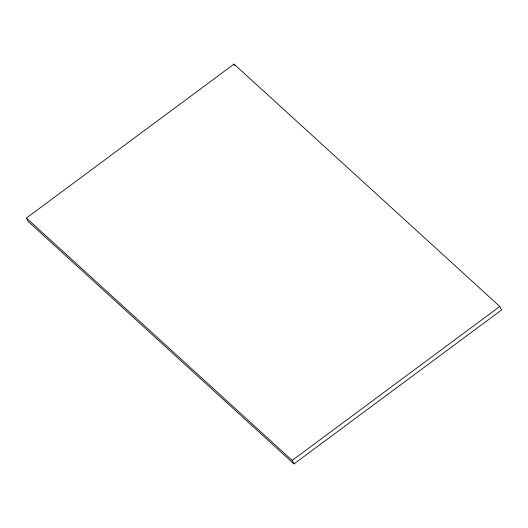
<?xml version="1.0" encoding="UTF-8"?>
<svg xmlns="http://www.w3.org/2000/svg" width="528" height="528" viewBox="0 0 528 528"><rect width="100%" height="100%" fill="white"/><g stroke="black" fill="none" stroke-linecap="round" stroke-linejoin="round"><path stroke-width="0.79" d="M26.4 218.038L234.016 64.079L499.785 306.464L501.6 309.962L293.984 463.921L28.215 221.536L26.4 218.038L292.169 460.423L293.984 463.921M292.169 460.423L499.785 306.464M234.016 64.079L234.742 65.479"/></g></svg>
